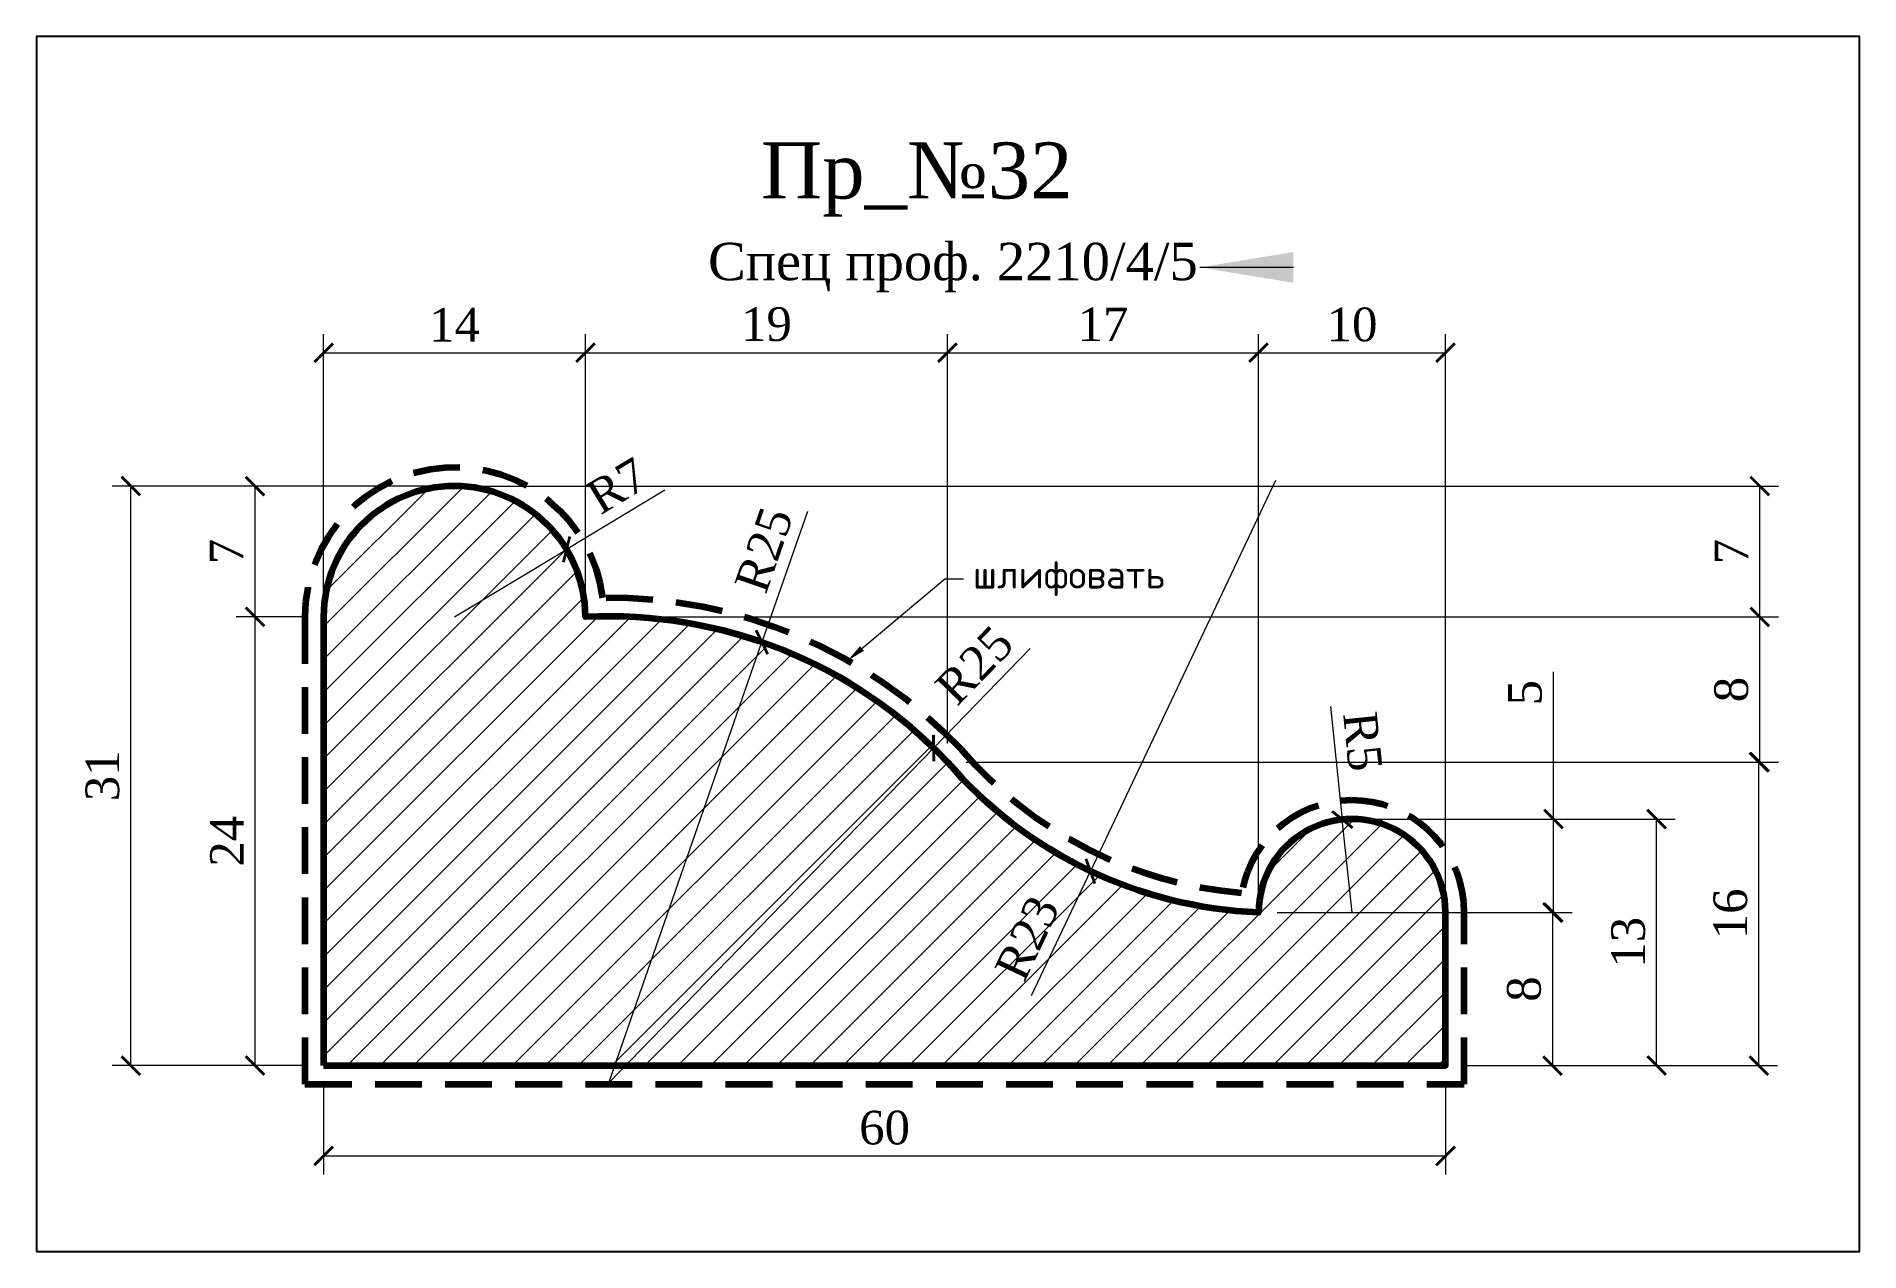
# Model space of a CAD drawing. Header units: millimetres. Extents: x 303952.2 to 304049.7, y -92791 to -92726.
import ezdxf
from ezdxf import colors
from ezdxf.entities.mleader import LeaderData, LeaderLine
from ezdxf.math import Vec2, Vec3

# ---------------------------------------------------------------- set-up
doc = ezdxf.new("R2010")
doc.units = ezdxf.units.MM
doc.header["$MEASUREMENT"] = 0
doc.linetypes.add('HIDDEN', pattern=[0.375, 0.25, -0.125])
doc.layers.add('Outside panel', color=7, linetype='Continuous', lineweight=18, true_color=0x7f5e57)
for name, color, linetype, lineweight in [('линия 15', 7, 'Continuous', 15), ('линия 50', 1, 'Continuous', 211), ('служебный слой РАЗМЕРЫ', 7, 'Continuous', 9)]:
    doc.layers.add(name, color=color, linetype=linetype, lineweight=lineweight)
doc.styles.add('ELECT', font='times.ttf')
doc.styles.get("Standard").update_dxf_attribs({"font": 'times.ttf'})
doc.styles.add('ЕСКД профили текст', font='isocpeur.ttf')
doc.dimstyles.new('M_1', dxfattribs={"dimtxt": 1.8, "dimasz": 1, "dimexe": 1, "dimexo": 1, "dimgap": 0.6, "dimtad": 1, "dimdec": 0, "dimdsep": 46, "dimtxsty": 'Standard', "dimblk": 'ARCHTICK', "dimcen": -5, "dimclrd": 7, "dimclre": 7, "dimclrt": 7, "dimadec": 0, "dimazin": 0, "dimtfac": 1, "dimtdec": 0, "dimtmove": 0, "dimatfit": 3, "dimfxl": 1, "dimtolj": 1, "dimtzin": 0, "dimlwd": 5, "dimlwe": 5, "dimarcsym": 0})

# ---------------------------------------------------------------- blocks, each defined once
blk = doc.blocks.new('_ArchTick')
at = {"color": 0, "linetype": 'ByBlock', "const_width": 0.15}
blk.add_lwpolyline([(-0.5, -0.5), (0.5, 0.5)], dxfattribs=at)
blk = doc.blocks.new('*D20')
at = {"layer": 'Defpoints', "color": 0, "ltscale": 1000, "transparency": 16777216}
for p in [(304018.4406496077, -92749.70516798043, 4339.066770872887), (304008.5324354148, -92770.60445758782, 4339.066770872887)]:
    blk.add_point(p, dxfattribs=at)
at = {"layer": 'линия 15', "color": 7, "lineweight": 5, "ltscale": 1000, "transparency": 16777216}
for p in [(304018.4406496077, -92749.70516798043), (304005.3775581365, -92777.25900629177)]:
    blk.add_line(p, (304008.5324354148, -92770.60445758782), dxfattribs=at)
at = {"layer": 'линия 15', "color": 7, "lineweight": 5, "ltscale": 1000, "transparency": 16777216, "rotation": 64.63468111610055}
blk.add_blockref('_ArchTick', (304008.5324354148, -92770.60445758782), dxfattribs=at)
at = {"layer": 'линия 15', "color": 7, "ltscale": 1000, "transparency": 16777216, "insert": (304005.1571445235, -92774.18607293465), "char_height": 1.8, "attachment_point": 5, "rotation": 64.63468111610057}
blk.add_mtext('\\A1;R23', dxfattribs=at)
blk = doc.blocks.new('*D19')
at = {"layer": 'Defpoints', "color": 0, "ltscale": 1000, "transparency": 16777216}
for p in [(304000.1495938271, -92764.02033380099, 4339.066770872887), (303982.7724196888, -92781.92720408457, 4339.066770872887)]:
    blk.add_point(p, dxfattribs=at)
at = {"layer": 'линия 15', "color": 7, "lineweight": 5, "ltscale": 1000, "transparency": 16777216}
for p in [(304005.3099788714, -92758.70264837849), (303982.7724196888, -92781.92720408457)]:
    blk.add_line(p, (304000.1495938271, -92764.02033380099), dxfattribs=at)
at = {"layer": 'линия 15', "color": 7, "lineweight": 5, "ltscale": 1000, "transparency": 16777216, "rotation": 225.8600792339446}
blk.add_blockref('_ArchTick', (304000.1495938271, -92764.02033380099), dxfattribs=at)
at = {"layer": 'линия 15', "color": 7, "ltscale": 1000, "transparency": 16777216, "insert": (304002.338561504, -92759.58838500638), "char_height": 1.8, "attachment_point": 5, "rotation": 45.86007923394453}
blk.add_mtext('\\A1;R25', dxfattribs=at)
blk = doc.blocks.new('*D18')
at = {"layer": 'Defpoints', "color": 0, "ltscale": 1000, "transparency": 16777216}
for p in [(303990.9654917986, -92758.35824666612, 4339.066770872887), (303982.772419689, -92781.92720408492, 4339.066770872887)]:
    blk.add_point(p, dxfattribs=at)
at = {"layer": 'линия 15', "color": 7, "lineweight": 5, "ltscale": 1000, "transparency": 16777216}
for p in [(303993.3985345042, -92751.35912848948), (303982.772419689, -92781.92720408492)]:
    blk.add_line(p, (303990.9654917986, -92758.35824666612), dxfattribs=at)
at = {"layer": 'линия 15', "color": 7, "lineweight": 5, "ltscale": 1000, "transparency": 16777216, "rotation": 250.831458660601}
blk.add_blockref('_ArchTick', (303990.9654917986, -92758.35824666612), dxfattribs=at)
at = {"layer": 'линия 15', "color": 7, "ltscale": 1000, "transparency": 16777216, "insert": (303991.0788162877, -92753.41649523893), "char_height": 1.8, "attachment_point": 5, "rotation": 70.83145866060094}
blk.add_mtext('\\A1;R25', dxfattribs=at)
blk = doc.blocks.new('*D17')
at = {"layer": 'Defpoints', "color": 0, "ltscale": 1000, "transparency": 16777216}
for p in [(304022.005589826, -92767.84334781152, 4339.066770872887), (304022.526445755, -92772.81614472074, 4339.066770872887)]:
    blk.add_point(p, dxfattribs=at)
at = {"layer": 'линия 15', "color": 7, "lineweight": 5, "ltscale": 1000, "transparency": 16777216}
for p in [(304021.3721208645, -92761.79539420633), (304022.526445755, -92772.81614472074)]:
    blk.add_line(p, (304022.005589826, -92767.84334781152), dxfattribs=at)
at = {"layer": 'линия 15', "color": 7, "lineweight": 5, "ltscale": 1000, "transparency": 16777216, "rotation": 275.9794171400883}
blk.add_blockref('_ArchTick', (304022.005589826, -92767.84334781152), dxfattribs=at)
at = {"layer": 'линия 15', "color": 7, "ltscale": 1000, "transparency": 16777216, "insert": (304023.0920116841, -92763.66693257172), "char_height": 1.8, "attachment_point": 5, "rotation": 275.97941714008823}
blk.add_mtext('\\A1;R5', dxfattribs=at)
blk = doc.blocks.new('*D16')
at = {"layer": 'Defpoints', "color": 0, "ltscale": 1000, "transparency": 16777216}
for p in [(303980.5199750231, -92753.38963597981, 4339.066770872887), (303974.526445755, -92757.00593338383, 4339.066770872887)]:
    blk.add_point(p, dxfattribs=at)
at = {"layer": 'линия 15', "color": 7, "lineweight": 5, "ltscale": 1000, "transparency": 16777216}
for p in [(303985.7755637322, -92750.21858751161), (303974.526445755, -92757.00593338383)]:
    blk.add_line(p, (303980.5199750231, -92753.38963597981), dxfattribs=at)
at = {"layer": 'линия 15', "color": 7, "lineweight": 5, "ltscale": 1000, "transparency": 16777216, "rotation": 211.1053924379658}
blk.add_blockref('_ArchTick', (303980.5199750231, -92753.38963597981), dxfattribs=at)
at = {"layer": 'линия 15', "color": 7, "ltscale": 1000, "transparency": 16777216, "insert": (303983.2196807641, -92749.98761374607), "char_height": 1.8, "attachment_point": 5, "rotation": 31.105392437965786}
blk.add_mtext('\\A1;R7', dxfattribs=at)
blk = doc.blocks.new('*D3')
at = {"layer": 'Defpoints', "color": 0, "ltscale": 1000, "transparency": 16777216}
for p in [(304017.5264457546, -92742.87159308433), (304000.8950044621, -92764.77511658697), (304017.5264457546, -92772.81614472097)]:
    blk.add_point(p, dxfattribs=at)
at = {"layer": 'линия 15', "color": 7, "lineweight": 5, "ltscale": 1000, "transparency": 16777216}
for p, q in [((304000.8950044621, -92763.77511658697), (304000.8950044621, -92741.87159308433)), ((304017.5264457546, -92771.81614472097), (304017.5264457546, -92741.87159308433)), ((304000.8950044621, -92742.87159308433), (304017.5264457546, -92742.87159308433))]:
    blk.add_line(p, q, dxfattribs=at)
at = {"layer": 'линия 15', "color": 7, "lineweight": 5, "ltscale": 1000, "transparency": 16777216, "rotation": 180}
blk.add_blockref('_ArchTick', (304000.8950044621, -92742.87159308433), dxfattribs=at)
at = {"layer": 'линия 15', "color": 7, "lineweight": 5, "ltscale": 1000, "transparency": 16777216}
blk.add_blockref('_ArchTick', (304017.5264457546, -92742.87159308433), dxfattribs=at)
at = {"layer": 'линия 15', "color": 7, "ltscale": 1000, "transparency": 16777216, "insert": (304009.2107251084, -92741.35342437489), "char_height": 1.8, "attachment_point": 5}
blk.add_mtext('\\A1;17', dxfattribs=at)
blk = doc.blocks.new('*D4')
at = {"layer": 'Defpoints', "color": 0, "ltscale": 1000, "transparency": 16777216}
for p in [(304000.8950044621, -92742.87159308433), (303981.5264457549, -92757.00593338365), (304000.8950044621, -92764.77511658697)]:
    blk.add_point(p, dxfattribs=at)
at = {"layer": 'линия 15', "color": 7, "lineweight": 5, "ltscale": 1000, "transparency": 16777216}
for p, q in [((303981.5264457549, -92756.00593338365), (303981.5264457549, -92741.87159308433)), ((304000.8950044621, -92763.77511658697), (304000.8950044621, -92741.87159308433)), ((303981.5264457549, -92742.87159308433), (304000.8950044621, -92742.87159308433))]:
    blk.add_line(p, q, dxfattribs=at)
at = {"layer": 'линия 15', "color": 7, "lineweight": 5, "ltscale": 1000, "transparency": 16777216, "rotation": 180}
blk.add_blockref('_ArchTick', (303981.5264457549, -92742.87159308433), dxfattribs=at)
at = {"layer": 'линия 15', "color": 7, "lineweight": 5, "ltscale": 1000, "transparency": 16777216}
blk.add_blockref('_ArchTick', (304000.8950044621, -92742.87159308433), dxfattribs=at)
at = {"layer": 'линия 15', "color": 7, "ltscale": 1000, "transparency": 16777216, "insert": (303991.2107251085, -92741.35342437489), "char_height": 1.8, "attachment_point": 5}
blk.add_mtext('\\A1;19', dxfattribs=at)
blk = doc.blocks.new('*D5')
at = {"layer": 'Defpoints', "color": 0, "ltscale": 1000, "transparency": 16777216}
for p in [(303974.5264457549, -92750.00593338367), (304044.3319857453, -92750.00593338367), (303981.5264457549, -92757.00593338365)]:
    blk.add_point(p, dxfattribs=at)
at = {"layer": 'линия 15', "color": 7, "lineweight": 5, "ltscale": 1000, "transparency": 16777216}
for p, q in [((303975.5264457549, -92750.00593338367), (304045.3319857453, -92750.00593338367)), ((304044.3319857453, -92757.00593338365), (304044.3319857453, -92750.00593338367)), ((303982.5264457549, -92757.00593338365), (304045.3319857453, -92757.00593338365))]:
    blk.add_line(p, q, dxfattribs=at)
for p, rotation in [((304044.3319857453, -92750.00593338367), 90), ((304044.3319857453, -92757.00593338365), 270)]:
    blk.add_blockref('_ArchTick', p, dxfattribs=dict(at, rotation=rotation))
at = {"layer": 'линия 15', "color": 7, "ltscale": 1000, "transparency": 16777216, "insert": (304042.8138170358, -92753.50593338361), "char_height": 1.8, "attachment_point": 5, "rotation": 90}
blk.add_mtext('\\A1;7', dxfattribs=at)
blk = doc.blocks.new('*D6')
at = {"layer": 'Defpoints', "color": 0, "ltscale": 1000, "transparency": 16777216}
for p in [(303981.5264457549, -92757.00593338365, 4339.066770872887), (304044.3319857451, -92757.00593338365), (304000.8950044621, -92764.77511658697)]:
    blk.add_point(p, dxfattribs=at)
at = {"layer": 'линия 15', "color": 7, "lineweight": 5, "ltscale": 1000, "transparency": 16777216}
for p, q in [((303982.5264457549, -92757.00593338365), (304045.3319857451, -92757.00593338365)), ((304044.3319857451, -92764.77511658697), (304044.3319857451, -92757.00593338365)), ((304001.8950044621, -92764.77511658697), (304045.3319857451, -92764.77511658697))]:
    blk.add_line(p, q, dxfattribs=at)
for p, rotation in [((304044.3319857451, -92757.00593338365), 90), ((304044.3319857451, -92764.77511658697), 270)]:
    blk.add_blockref('_ArchTick', p, dxfattribs=dict(at, rotation=rotation))
at = {"layer": 'линия 15', "color": 7, "ltscale": 1000, "transparency": 16777216, "insert": (304042.8164125655, -92760.89052498525), "char_height": 1.8, "attachment_point": 5, "rotation": 90}
blk.add_mtext('\\A1;8', dxfattribs=at)
blk = doc.blocks.new('*D7')
at = {"layer": 'Defpoints', "color": 0, "ltscale": 1000, "transparency": 16777216}
for p in [(304000.8950044621, -92764.77511658697, 4339.066770872887), (304044.2819857452, -92764.77511658697), (304027.5264457548, -92781.00593338367)]:
    blk.add_point(p, dxfattribs=at)
at = {"layer": 'линия 15', "color": 7, "lineweight": 5, "ltscale": 1000, "transparency": 16777216}
for p, q in [((304001.8950044621, -92764.77511658697), (304045.2819857452, -92764.77511658697)), ((304044.2819857452, -92781.00593338367), (304044.2819857452, -92764.77511658697)), ((304028.5264457548, -92781.00593338367), (304045.2819857452, -92781.00593338367))]:
    blk.add_line(p, q, dxfattribs=at)
for p, rotation in [((304044.2819857452, -92764.77511658697), 90), ((304044.2819857452, -92781.00593338367), 270)]:
    blk.add_blockref('_ArchTick', p, dxfattribs=dict(at, rotation=rotation))
at = {"layer": 'линия 15', "color": 7, "ltscale": 1000, "transparency": 16777216, "insert": (304042.7664125657, -92772.89052498525), "char_height": 1.8, "attachment_point": 5, "rotation": 90}
blk.add_mtext('\\A1;16', dxfattribs=at)
blk = doc.blocks.new('*D8')
at = {"layer": 'Defpoints', "color": 0, "ltscale": 1000, "transparency": 16777216}
for p in [(304022.5264457546, -92767.81614472071), (304038.8161479412, -92767.81614472071), (304027.5264457548, -92781.00593338367)]:
    blk.add_point(p, dxfattribs=at)
at = {"layer": 'линия 15', "color": 7, "lineweight": 5, "ltscale": 1000, "transparency": 16777216}
for p, q in [((304023.5264457546, -92767.81614472071), (304039.8161479412, -92767.81614472071)), ((304038.8161479412, -92781.00593338367), (304038.8161479412, -92767.81614472071)), ((304028.5264457548, -92781.00593338367), (304039.8161479412, -92781.00593338367))]:
    blk.add_line(p, q, dxfattribs=at)
for p, rotation in [((304038.8161479412, -92767.81614472071), 90), ((304038.8161479412, -92781.00593338367), 270)]:
    blk.add_blockref('_ArchTick', p, dxfattribs=dict(at, rotation=rotation))
at = {"layer": 'линия 15', "color": 7, "ltscale": 1000, "transparency": 16777216, "insert": (304037.3005747616, -92774.41103905214), "char_height": 1.8, "attachment_point": 5, "rotation": 90}
blk.add_mtext('\\A1;13', dxfattribs=at)
blk = doc.blocks.new('*D9')
at = {"layer": 'Defpoints', "color": 0, "ltscale": 1000, "transparency": 16777216}
for p in [(304022.5264457546, -92767.81614472071, 4339.066770872887), (304033.2969430091, -92767.81614472071), (304027.5264457548, -92772.8161447208, 4339.066770872887)]:
    blk.add_point(p, dxfattribs=at)
at = {"layer": 'линия 15', "color": 7, "lineweight": 5, "ltscale": 1000, "transparency": 16777216}
for p, q in [((304033.2969430091, -92767.81614472071), (304033.2969430091, -92759.94623649951)), ((304023.5264457546, -92767.81614472071), (304034.2969430091, -92767.81614472071)), ((304033.2969430091, -92772.8161447208), (304033.2969430091, -92767.81614472071)), ((304028.5264457548, -92772.8161447208), (304034.2969430091, -92772.8161447208))]:
    blk.add_line(p, q, dxfattribs=at)
for p, rotation in [((304033.2969430091, -92767.81614472071), 90), ((304033.2969430091, -92772.8161447208), 270)]:
    blk.add_blockref('_ArchTick', p, dxfattribs=dict(at, rotation=rotation))
at = {"layer": 'линия 15', "color": 7, "ltscale": 1000, "transparency": 16777216, "insert": (304031.7813698296, -92761.05950254126), "char_height": 1.8, "attachment_point": 5, "rotation": 90}
blk.add_mtext('\\A1;5', dxfattribs=at)
blk = doc.blocks.new('*D10')
at = {"layer": 'Defpoints', "color": 0, "ltscale": 1000, "transparency": 16777216}
for p in [(304017.5264457546, -92772.81614472097, 4339.066770872887), (304027.5264457548, -92781.00593338367), (304033.2469430107, -92781.00593338367)]:
    blk.add_point(p, dxfattribs=at)
at = {"layer": 'линия 15', "color": 7, "lineweight": 5, "ltscale": 1000, "transparency": 16777216}
for p, q in [((304018.5264457546, -92772.81614472097), (304034.2469430107, -92772.81614472097)), ((304033.2469430107, -92772.81614472097), (304033.2469430107, -92781.00593338367)), ((304028.5264457548, -92781.00593338367), (304034.2469430107, -92781.00593338367))]:
    blk.add_line(p, q, dxfattribs=at)
for p, rotation in [((304033.2469430107, -92772.81614472097), 90), ((304033.2469430107, -92781.00593338367), 270)]:
    blk.add_blockref('_ArchTick', p, dxfattribs=dict(at, rotation=rotation))
at = {"layer": 'линия 15', "color": 7, "ltscale": 1000, "transparency": 16777216, "insert": (304031.7313698311, -92776.91103905225), "char_height": 1.8, "attachment_point": 5, "rotation": 90}
blk.add_mtext('\\A1;8', dxfattribs=at)
blk = doc.blocks.new('*D12')
at = {"layer": 'Defpoints', "color": 0, "ltscale": 1000, "transparency": 16777216}
for p in [(303957.2170674829, -92750.00593338367), (303974.5264457549, -92750.00593338367), (303967.5264457548, -92781.00593338367)]:
    blk.add_point(p, dxfattribs=at)
at = {"layer": 'линия 15', "color": 7, "lineweight": 5, "ltscale": 1000, "transparency": 16777216}
for p, q in [((303973.5264457549, -92750.00593338367), (303956.2170674829, -92750.00593338367)), ((303957.2170674829, -92781.00593338367), (303957.2170674829, -92750.00593338367)), ((303966.5264457548, -92781.00593338367), (303956.2170674829, -92781.00593338367))]:
    blk.add_line(p, q, dxfattribs=at)
for p, rotation in [((303957.2170674829, -92750.00593338367), 90), ((303957.2170674829, -92781.00593338367), 270)]:
    blk.add_blockref('_ArchTick', p, dxfattribs=dict(at, rotation=rotation))
at = {"layer": 'линия 15', "color": 7, "ltscale": 1000, "transparency": 16777216, "insert": (303955.7014943034, -92765.50593338361), "char_height": 1.8, "attachment_point": 5, "rotation": 90}
blk.add_mtext('\\A1;31', dxfattribs=at)
blk = doc.blocks.new('*D13')
at = {"layer": 'Defpoints', "color": 0, "ltscale": 1000, "transparency": 16777216}
for p in [(303963.8565187341, -92750.00593338367), (303974.5264457549, -92750.00593338367, 4339.066770872887), (303967.5264457548, -92757.00593338373)]:
    blk.add_point(p, dxfattribs=at)
at = {"layer": 'линия 15', "color": 7, "lineweight": 5, "ltscale": 1000, "transparency": 16777216}
for p, q in [((303973.5264457549, -92750.00593338367), (303962.8565187341, -92750.00593338367)), ((303963.8565187341, -92757.00593338373), (303963.8565187341, -92750.00593338367)), ((303966.5264457548, -92757.00593338373), (303962.8565187341, -92757.00593338373))]:
    blk.add_line(p, q, dxfattribs=at)
for p, rotation in [((303963.8565187341, -92750.00593338367), 90), ((303963.8565187341, -92757.00593338373), 270)]:
    blk.add_blockref('_ArchTick', p, dxfattribs=dict(at, rotation=rotation))
at = {"layer": 'линия 15', "color": 7, "ltscale": 1000, "transparency": 16777216, "insert": (303962.3383500247, -92753.50593338364), "char_height": 1.8, "attachment_point": 5, "rotation": 90}
blk.add_mtext('\\A1;7', dxfattribs=at)
blk = doc.blocks.new('*D14')
at = {"layer": 'Defpoints', "color": 0, "ltscale": 1000, "transparency": 16777216}
for p in [(303963.8565187341, -92757.00593338373), (303967.5264457548, -92757.00593338373, 4339.066770872887), (303967.5264457548, -92781.00593338367)]:
    blk.add_point(p, dxfattribs=at)
at = {"layer": 'линия 15', "color": 7, "lineweight": 5, "ltscale": 1000, "transparency": 16777216}
for p, q in [((303966.5264457548, -92757.00593338373), (303962.8565187341, -92757.00593338373)), ((303963.8565187341, -92781.00593338367), (303963.8565187341, -92757.00593338373)), ((303966.5264457548, -92781.00593338367), (303962.8565187341, -92781.00593338367))]:
    blk.add_line(p, q, dxfattribs=at)
for p, rotation in [((303963.8565187341, -92757.00593338373), 90), ((303963.8565187341, -92781.00593338367), 270)]:
    blk.add_blockref('_ArchTick', p, dxfattribs=dict(at, rotation=rotation))
at = {"layer": 'линия 15', "color": 7, "ltscale": 1000, "transparency": 16777216, "insert": (303962.3565187341, -92769.00593338364), "char_height": 1.8, "attachment_point": 5, "rotation": 90}
blk.add_mtext('\\A1;24', dxfattribs=at)

msp = doc.modelspace()

# ---------------------------------------------------------------- hatches: boundary and pattern name
at = {"layer": 'Outside panel', "ltscale": 1000}
h = msp.add_hatch(dxfattribs=at)
h.set_pattern_fill('ANSI31', color=256, scale=10)
h.set_pattern_definition([(45, (-3318.428240126173, -238.2300105022587), (-0.8838834764831844, 0.8838834764831844), [])])
h.paths.add_polyline_path([(304027.5264457548, -92781.00593338367), (304027.5264457548, -92772.8161447208, 1), (304017.5264457546, -92772.81614472097, -0.2083437983186211), (304000.8950044621, -92764.77511658697, 0.2191240640808), (303981.5264457549, -92757.00593338365, 1), (303967.5264457548, -92757.00593338365), (303967.5264457548, -92781.00593338367)])

# ---------------------------------------------------------------- linework, layer by layer
at = {"color": 6, "ltscale": 1000}
msp.add_lwpolyline([(303952.1678182144, -92790.95342482306), (304049.6678182144, -92790.95342482306), (304049.6678182144, -92725.95342482306), (303952.1678182144, -92725.95342482306)], close=True, dxfattribs=at)
at = {"layer": 'линия 50', "color": 1, "linetype": 'HIDDEN', "ltscale": 10, "true_color": 0xff0909, "elevation": 4339.066770872887}
msp.add_lwpolyline([(303966.5264457548, -92782.00593338367), (304028.5264457548, -92782.00593338367), (304028.5264457548, -92772.8161447208, 0.9151611514816126), (304016.620270481, -92771.75921821607, -0.1974762764997133), (304001.6382165241, -92764.1056247241, 0.2094582476377845), (303982.4599601941, -92755.97668674492, 0.937487836203356), (303966.5264457548, -92757.00593338365)], format="xyb", close=True, dxfattribs=at)
at = {"layer": 'линия 50', "color": 7, "elevation": 4339.066770872887}
msp.add_lwpolyline([(303967.5264457548, -92781.00593338367), (304027.5264457548, -92781.00593338367), (304027.5264457548, -92772.8161447208, 1.00000000001728), (304017.5264457546, -92772.81614472097, -0.2083437983186213), (304000.8950044621, -92764.77511658697, 0.2191240640807997), (303981.5264457549, -92757.00593338365, 0.9999999999904502), (303967.5264457548, -92757.00593338367)], format="xyb", close=True, dxfattribs=at)

# ---------------------------------------------------------------- texts
at = {"color": 5, "ltscale": 1000, "style": 'ELECT'}
msp.add_text('Пр_№32', height=3, dxfattribs=at).set_placement((303990.9198027591, -92734.62088571383))

# ---------------------------------------------------------------- dimensions: what is measured, and where the dimension line sits
at = {"layer": 'линия 15', "color": 7, "ltscale": 1000}
for base, p1, p2 in [((303981.5264457549, -92742.87159308433), (303967.5264457548, -92757.00593338373), (303981.5264457549, -92757.00593338365, 4339.066770872887)), ((304027.5264457548, -92742.87159308433), (304017.5264457546, -92772.81614472097), (304027.5264457548, -92772.8161447208)), ((304027.5264457548, -92785.83543324738), (303967.5264457548, -92781.00593338367, 4339.066770872887), (304027.5264457548, -92781.00593338367, 4339.066770872887))]:
    msp.add_linear_dim(base=base, p1=p1, p2=p2, dimstyle='M_1', dxfattribs=at).render()
for base, p1, p2, picture, middle in [((304000.8950044621, -92742.87159308433), (303981.5264457549, -92757.00593338365), (304000.8950044621, -92764.77511658697), '*D4', (303991.2107251085, -92741.35342437489)), ((304017.5264457546, -92742.87159308433), (304000.8950044621, -92764.77511658697), (304017.5264457546, -92772.81614472097), '*D3', (304009.2107251084, -92741.35342437489))]:
    dim = msp.add_linear_dim(base=base, p1=p1, p2=p2, dimstyle='M_1', dxfattribs=at)
    dim.commit()
    dim.dimension.update_dxf_attribs({"geometry": picture, "text_midpoint": middle})
for center, mpoint, picture, middle in [((303974.526445755, -92757.00593338383, 4339.066770872887), (303980.5199750231, -92753.38963597981, 4339.066770872887), '*D16', (303983.2196807641, -92749.98761374607)), ((304018.4406496077, -92749.70516798043, 4339.066770872887), (304008.5324354148, -92770.60445758782, 4339.066770872887), '*D20', (304005.1571445235, -92774.18607293465)), ((303982.772419689, -92781.92720408492, 4339.066770872887), (303990.9654917986, -92758.35824666612, 4339.066770872887), '*D18', (303991.0788162877, -92753.41649523893)), ((303982.7724196888, -92781.92720408457, 4339.066770872887), (304000.1495938271, -92764.02033380099, 4339.066770872887), '*D19', (304002.338561504, -92759.58838500638)), ((304022.526445755, -92772.81614472074, 4339.066770872887), (304022.005589826, -92767.84334781152, 4339.066770872887), '*D17', (304023.0920116841, -92763.66693257172))]:
    dim = msp.add_radius_dim(center=center, mpoint=mpoint, dimstyle='M_1', dxfattribs=at)
    dim.commit()
    dim.dimension.update_dxf_attribs({"geometry": picture, "text_midpoint": middle})
for base, p1, p2, picture, middle in [((303957.2170674829, -92750.00593338367), (303967.5264457548, -92781.00593338367), (303974.5264457549, -92750.00593338367), '*D12', (303955.7014943034, -92765.50593338361)), ((303963.8565187341, -92750.00593338367), (303967.5264457548, -92757.00593338373), (303974.5264457549, -92750.00593338367, 4339.066770872887), '*D13', (303962.3383500247, -92753.50593338364)), ((304044.3319857453, -92750.00593338367), (303981.5264457549, -92757.00593338365), (303974.5264457549, -92750.00593338367), '*D5', (304042.8138170358, -92753.50593338361)), ((303963.8565187341, -92757.00593338373), (303967.5264457548, -92781.00593338367), (303967.5264457548, -92757.00593338373, 4339.066770872887), '*D14', (303962.3565187341, -92769.00593338364)), ((304044.3319857451, -92757.00593338365), (304000.8950044621, -92764.77511658697), (303981.5264457549, -92757.00593338365, 4339.066770872887), '*D6', (304042.8164125655, -92760.89052498525)), ((304044.2819857452, -92764.77511658697), (304027.5264457548, -92781.00593338367), (304000.8950044621, -92764.77511658697, 4339.066770872887), '*D7', (304042.7664125657, -92772.89052498525)), ((304038.8161479412, -92767.81614472071), (304027.5264457548, -92781.00593338367), (304022.5264457546, -92767.81614472071), '*D8', (304037.3005747616, -92774.41103905214)), ((304033.2469430107, -92781.00593338367), (304017.5264457546, -92772.81614472097, 4339.066770872887), (304027.5264457548, -92781.00593338367), '*D10', (304031.7313698311, -92776.91103905225))]:
    dim = msp.add_linear_dim(base=base, p1=p1, p2=p2, angle=270, dimstyle='M_1', dxfattribs=at)
    dim.commit()
    dim.dimension.update_dxf_attribs({"geometry": picture, "text_midpoint": middle})
dim = msp.add_linear_dim(base=(304033.2969430091, -92767.81614472071), p1=(304027.5264457548, -92772.8161447208, 4339.066770872887), p2=(304022.5264457546, -92767.81614472071, 4339.066770872887), angle=270, dimstyle='M_1', dxfattribs=at)
dim.commit()
dim.dimension.update_dxf_attribs({"geometry": '*D9', "text_midpoint": (304033.2969430091, -92761.05950254126), "dimtype": 128})

# ---------------------------------------------------------------- leaders
at = {"color": 7, "ltscale": 1000}
ml = msp.add_multileader_mtext('Standard', dxfattribs=at)
ml.set_content('{\\C256;\\c0;Спец проф. 2210/4/5 }', color=5)
ml.set_leader_properties(lineweight=5)
ml.build(insert=Vec2(0, 0))
ml.multileader.update_dxf_attribs({"has_dogleg": 0, "text_left_attachment_type": 7, "dogleg_length": 18.61369858752505, "arrow_head_size": 5})
ctx = ml.context
ctx.base_point, ctx.char_height, ctx.arrow_head_size, ctx.landing_gap_size, ctx.plane_origin = Vec3(303987.0865775727, -92739.62299224583), 2, 5, 1, Vec3(304099.0666157931, -92783.1265435571)
ctx.left_attachment = 7
notes = []
notes.append((ctx, [(0, (1, 1, 0), (304033.0023670038, -92738.30720277215), (-1, 0), 18.61369858752505, [(0, [(304014.3886684162, -92738.30720277215)], 0, [])])]))
ctx.mtext.insert, ctx.mtext.flow_direction = Vec3(303988.0865775727, -92736.99141329846), 5
at = {"layer": 'служебный слой РАЗМЕРЫ'}
ml = msp.add_multileader_mtext('Standard', dxfattribs=at)
ml.set_content('\\A1;шлифовать', color=256, style='ЕСКД профили текст')
ml.set_leader_properties(color=256, linetype='ByLayer', lineweight=-1)
ml.build(insert=Vec2(0, 0))
ml.multileader.update_dxf_attribs({"dogleg_length": 1, "arrow_head_size": 1})
ctx = ml.context
ctx.base_point, ctx.char_height, ctx.arrow_head_size, ctx.landing_gap_size, ctx.plane_origin = Vec3(304001.7482579076, -92754.96083371912, 4339.066770872887), 1.5, 1, 0.5, Vec3(304020.782989093, -92724.10544596174, 4339.066770872887)
notes.append((ctx, [(1, (1, 1, 0), (304000.7482579076, -92754.96083371912, 4339.066770872887), (1, 0), 1, [(0, [(303995.5501932814, -92759.33836871959, 4339.066770872887)], 0, [])])]))
ctx.mtext.insert, ctx.mtext.flow_direction = Vec3(304002.2482579076, -92753.98583371911, 4339.066770872887), 5
for ctx, leaders in notes:
    for number, flags, end, landing, length, lines in leaders:
        leader = LeaderData()
        leader.index, (leader.has_last_leader_line, leader.has_dogleg_vector, leader.attachment_direction) = number, flags
        leader.last_leader_point, leader.dogleg_vector, leader.dogleg_length = Vec3(end), Vec3(landing), length
        for number, points, colour, breaks in lines:
            line = LeaderLine()
            line.index, line.vertices, line.color, line.breaks = number, Vec3.list(points), colors.encode_raw_color(colour), breaks
            leader.lines.append(line)
        ctx.leaders.append(leader)

doc.saveas('drawing.dxf')
